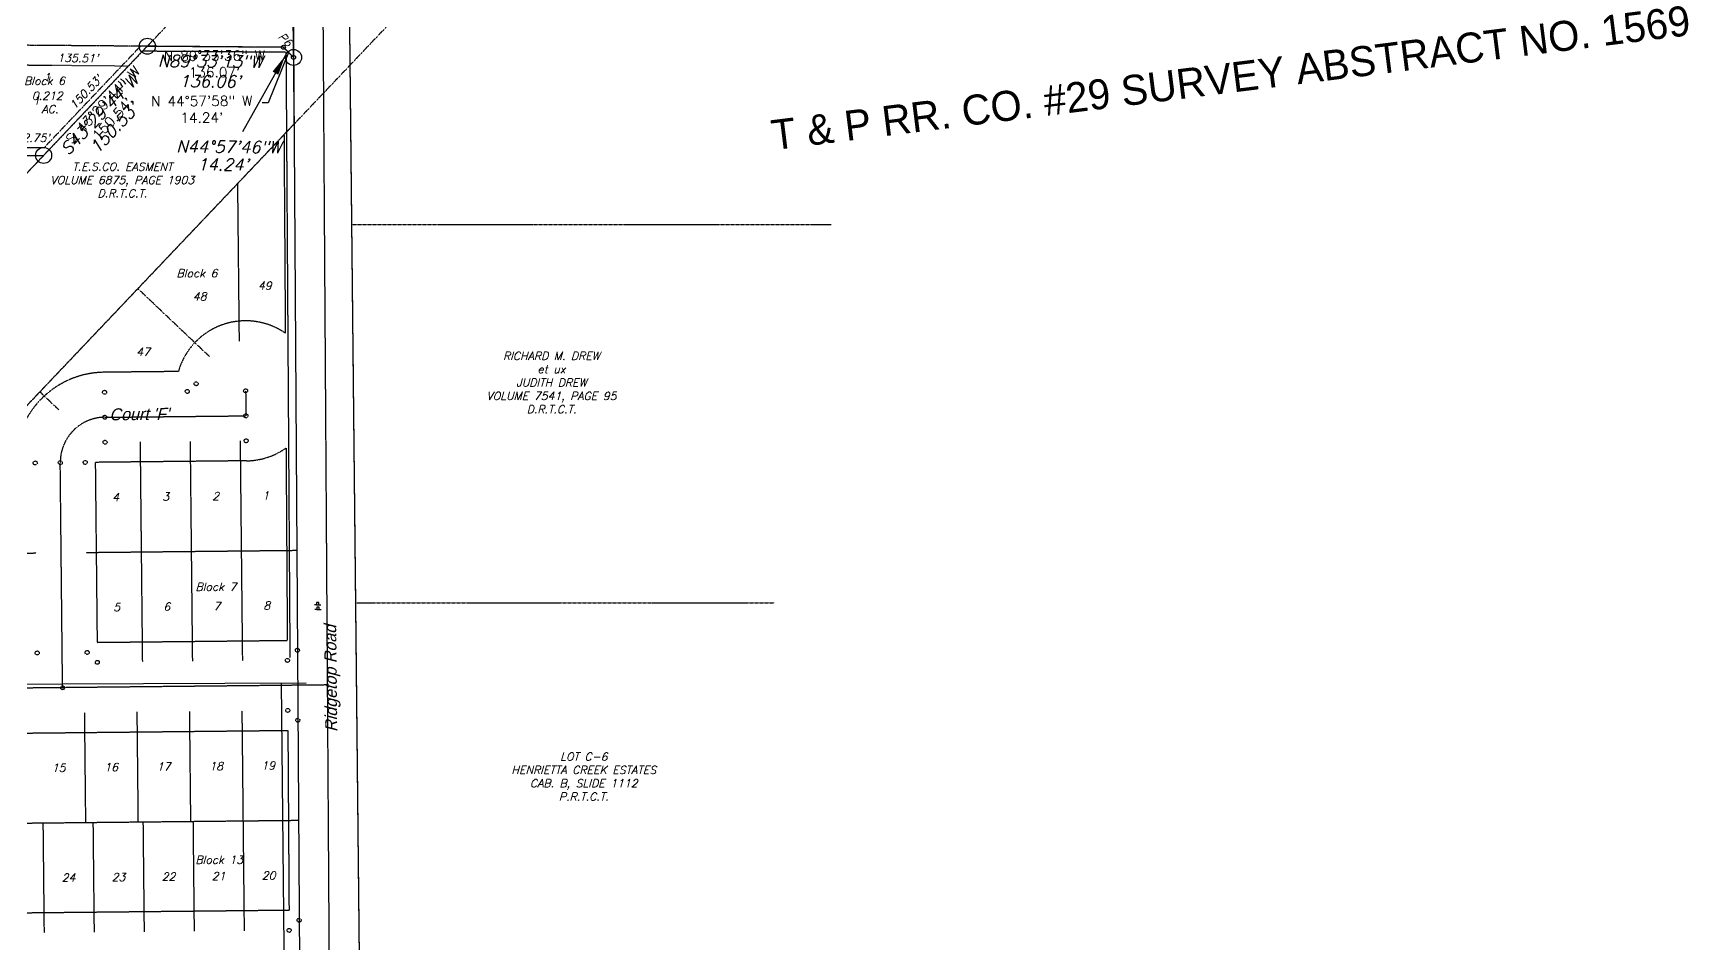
# Model space of a CAD drawing. Header units: feet. Extents: x 2327405 to 2393004, y 6977726 to 7089689.
# Drawn here: x 2343891 to 2345546, y 7042166 to 7043077 of the extents above; entities that cross this region are included whole.
import ezdxf
from ezdxf.enums import TextEntityAlignment as Align

# ---------------------------------------------------------------- set-up
doc = ezdxf.new("R2010")
doc.units = ezdxf.units.FT
doc.header["$MEASUREMENT"] = 0
for name, pattern in [('DEMO12', [0.09375, 0.03125, -0.0625]), ('HIDDEN2', [0.1875, 0.125, -0.0625]), ('HIDN50', [0.1875, 0.125, -0.0625]), ('LONG_TWO_SHORT', [1, 0.5, -0.1, 0.1, -0.1, 0.1, -0.1]), ('PHANTOM2', [1.25, 0.625, -0.125, 0.125, -0.125, 0.125, -0.125]), ('PHNTM33', [1.16, 0.66, -0.1, 0.1, -0.1, 0.1, -0.1])]:
    doc.linetypes.add(name, pattern=pattern)
doc.layers.get('0').update_dxf_attribs({"linetype": 'CONTINUOUS'})
for name, color, linetype in [('City Limits Line', 4, 'LONG_TWO_SHORT'), ('e-signs', 251, 'CONTINUOUS'), ('f-bldg line', 251, 'HIDN50'), ('f-cl', 251, 'HIDN50'), ('f-cl-tick', 251, 'HIDN50'), ('f-lot', 251, 'HIDN50'), ('f-lot 100', 251, 'HIDN50'), ('f-st names', 251, 'HIDN50'), ('p-bearings', 114, 'CONTINUOUS'), ('p-bearings ph 1B', 5, 'CONTINUOUS'), ('p-bl', 3, 'DEMO12'), ('p-boundary ph 1B', 1, 'CONTINUOUS'), ('P-centerline', 2, 'CONTINUOUS'), ('p-cl tick', 2, 'CONTINUOUS'), ('p-ease', 2, 'HIDN50'), ('p-lot 100 1B', 2, 'CONTINUOUS'), ('p-lot text', 2, 'CONTINUOUS'), ('p-row', 5, 'PHNTM33'), ('P-TRI_C-TRANSFORMER_PAD', 4, 'CONTINUOUS'), ('s-adjoiner', 252, 'PHANTOM2'), ('s-adjoiner-txt', 2, 'CONTINUOUS'), ('s-boundary overall', 6, 'CONTINUOUS'), ('s-easement', 252, 'HIDDEN2'), ('s-easement-txt', 2, 'CONTINUOUS'), ('s-street names', 252, 'CONTINUOUS'), ('s-survey-abs', 252, 'CONTINUOUS')]:
    doc.layers.add(name, color=color, linetype=linetype)
doc.styles.add('L100', font='simplex.shx', dxfattribs={"height": 10})
doc.styles.add('L120S', font='SIMPLEX.SHX', dxfattribs={"oblique": 15, "height": 12})
doc.styles.add('LS80', font='simplex.shx', dxfattribs={"oblique": 15, "height": 8})
doc.styles.add('SHADOW', font='shadow')
doc.styles.get("Standard").update_dxf_attribs({"font": 'Simplex.shx'})
doc.styles.add('tb txt', font='tb-hd.shx', dxfattribs={"oblique": 15, "height": 30})
doc.styles.add('TB-Street Names', font='tb-hd.shx', dxfattribs={"oblique": 15, "height": 12})
doc.dimstyles.get("Standard").update_dxf_attribs({"dimtxt": 0.18, "dimasz": 0.18, "dimexe": 0.18, "dimexo": 0.0625, "dimgap": 0.09, "dimtad": 0, "dimtih": 1, "dimtoh": 1, "dimdec": 4, "dimzin": 0, "dimdsep": 46, "dimtxsty": 'Standard', "dimcen": 0.09, "dimadec": 0, "dimazin": 0, "dimtfac": 1, "dimtdec": 4, "dimtofl": 0, "dimtmove": 0, "dimatfit": 3, "dimfxl": 0, "dimtolj": 1, "dimtzin": 0, "dimarcsym": 0})

# ---------------------------------------------------------------- blocks, each defined once
blk = doc.blocks.new('2005042-10b')
at = {"layer": 'e-signs'}
for p, q in [((2344173.91149, 7042505.15319, 673.73702), (2344171.99149, 7042505.15342, 673.73702)), ((2344174.25739, 7042500.45464, 673.6303), (2344172.33739, 7042500.45487, 673.6303)), ((2344173.91178, 7042507.55319, 673.73702), (2344173.91149, 7042505.15319, 673.73702)), ((2344173.91149, 7042505.15319, 673.73702), (2344176.31149, 7042505.1529, 673.73702)), ((2344176.31178, 7042507.5529, 673.73702), (2344173.91178, 7042507.55319, 673.73702)), ((2344174.25768, 7042502.85464, 673.6303), (2344174.25739, 7042500.45464, 673.6303)), ((2344174.25739, 7042500.45464, 673.6303), (2344176.65739, 7042500.45435, 673.6303)), ((2344176.65768, 7042502.85435, 673.6303), (2344174.25768, 7042502.85464, 673.6303)), ((2344176.31149, 7042505.1529, 673.73702), (2344176.31178, 7042507.5529, 673.73702)), ((2344176.31149, 7042505.1529, 673.73702), (2344178.23149, 7042505.15267, 673.73702)), ((2344176.65739, 7042500.45435, 673.6303), (2344176.65768, 7042502.85435, 673.6303)), ((2344176.65739, 7042500.45435, 673.6303), (2344178.57739, 7042500.45412, 673.6303))]:
    blk.add_line(p, q, dxfattribs=at)
at = {"layer": 's-adjoiner'}
blk.add_line((2344194.23234, 7044292.53895), (2344223.98132, 7041432.13072), dxfattribs=at)
for points in [[(2344208.99139, 7042885.51169), (2344688.4824, 7042885.51128)], [(2344214.22942, 7042506.99251), (2344631.64861, 7042506.99216)]]:
    blk.add_lwpolyline(points, dxfattribs=at)
at = {"layer": 's-boundary overall'}
blk.add_lwpolyline([(2342458.08399, 7041570.99625), (2342449.91435, 7043583.44498), (2342241.7294, 7043584.6412), (2342159.64623, 7043701.60982), (2342121.60108, 7043929.298), (2342107.16995, 7044072.2292), (2342107.06987, 7044156.70628), (2342034.35461, 7044184.41337), (2342035.46045, 7044319.13558), (2342477.81161, 7044315.50462), (2344142.73293, 7044302.72084), (2344163.71278, 7041070.30912), (2342491.73254, 7041064.59938), (2342488.87112, 7041378.22927), (2342485.69581, 7041462.78167, 0.064995197), (2342458.08399, 7041570.99625)], format="xyb", close=True, dxfattribs=at)
at = {"layer": 's-easement'}
for points in [[(2342798.73158, 7041792.70422), (2345069.49546, 7044185.96496)], [(2343238.0028, 7042023.21451), (2345071.10785, 7043955.20682)]]:
    blk.add_lwpolyline(points, dxfattribs=at)
at = {"layer": 's-survey-abs'}
blk.add_line((2344138.36094, 7042426.98819), (2344152.3539, 7041070.27033), dxfattribs=at)
blk.add_lwpolyline([(2342454.65658, 7042420.12464), (2344163.36122, 7042427.0901)], dxfattribs=at)
at = {"layer": 's-adjoiner-txt', "char_height": 8, "attachment_point": 2, "rotation": 359.99995136, "style": 'LS80'}
for s, insert in [('RICHARD M. DREW\\Pet ux\\PJUDITH DREW\\PVOLUME 7541, PAGE 95\\PD.R.T.C.T.', (2344408.76354, 7042758.0327)), ('LOT C-6\\PHENRIETTA CREEK ESTATES\\PCAB. B, SLIDE 1112\\PP.R.T.C.T.', (2344441.0433, 7042357.28208))]:
    blk.add_mtext(s, dxfattribs=dict(at, insert=insert))
at = {"layer": 's-street names', "style": 'TB-Street Names', "oblique": 15}
blk.add_text('Ridgetop Road', height=12, rotation=90.59091811, dxfattribs=at).set_placement((2344194.59603, 7042378.02173))
at = {"layer": 's-survey-abs', "insert": (2345085.73927, 7043047.21814), "char_height": 30, "width": 874.2399617, "attachment_point": 2, "rotation": 7.15791421, "style": 'SHADOW'}
blk.add_mtext('T & P RR. CO. #29 SURVEY ABSTRACT NO. 1569', dxfattribs=at)

msp = doc.modelspace()

# ---------------------------------------------------------------- linework, layer by layer
at = {"layer": 'City Limits Line'}
msp.add_lwpolyline([(2344194.23234, 7044292.53895), (2344227.71083, 7041070.52767)], dxfattribs=at)
at = {"layer": 'f-bldg line'}
for p, q in [((2344141.34835, 7042975.29124), (2344142.63624, 7042776.86376)), ((2344035.72624, 7042738.4661), (2343961.77929, 7042737.70342)), ((2344143.38193, 7042661.97346), (2344144.63068, 7042469.57496)), ((2344103.73291, 7042649.16272), (2343952.70801, 7042647.60508)), ((2343952.70801, 7042647.60508), (2343954.5644, 7042467.61465)), ((2343954.5644, 7042467.61465), (2344144.63068, 7042469.57496)), ((2343637.75493, 7042374.34234), (2344145.21482, 7042379.5762)), ((2344145.21482, 7042379.5762), (2344146.38309, 7042199.57868)), ((2344146.38309, 7042199.57868), (2343661.29031, 7042194.57551))]:
    msp.add_line(p, q, dxfattribs=at)
for centre, radius, start, end in [((2344103.01098, 7042719.159), 70, 55.52301682, 163.98936852), ((2343962.70748, 7042647.70821), 90, 90.59091811, 180.59091811), ((2344103.01098, 7042719.159), 70, 270.59091811, 305.22072525)]:
    msp.add_arc(centre, radius, start, end, dxfattribs=at)
at = {"layer": 'f-cl'}
for p, q in [((2344193.71275, 7041070.41157), (2344172.73229, 7044302.91555)), ((2344103.01098, 7042719.159), (2344103.26881, 7042694.16033)), ((2343962.24338, 7042692.70582), (2344103.26881, 7042694.16033)), ((2343920.03036, 7042422.25608), (2343917.70987, 7042647.24411)), ((2344184.92092, 7042424.98811), (2343637.29084, 7042419.33995))]:
    msp.add_line(p, q, dxfattribs=at)
msp.add_arc((2343962.70748, 7042647.70821), 45, 90.59091811, 180.59091811, dxfattribs=at)
at = {"layer": 'f-cl-tick'}
for centre in [(2344053.5201, 7042726.27608), (2343961.98555, 7042717.70449), (2344044.70456, 7042718.55764), (2344103.01098, 7042719.159), (2343962.24338, 7042692.70582), (2344103.26881, 7042694.16033), (2343962.50122, 7042667.70715), (2344103.52664, 7042669.16166), (2343892.7112, 7042646.98628), (2343917.70987, 7042647.24411), (2343942.70854, 7042647.50194), (2343894.67073, 7042456.99638), (2343944.66807, 7042457.51205), (2343954.77067, 7042447.61571), (2344144.76056, 7042449.57524), (2344154.69513, 7042459.67816), (2343920.03036, 7042422.25608), (2344145.08508, 7042399.57593), (2344155.14946, 7042389.67927), (2344146.51297, 7042179.57895), (2344156.44753, 7042189.68187)]:
    msp.add_circle(centre, 2, dxfattribs=at)
at = {"layer": 'f-lot'}
msp.add_line((2344066.73957, 7042753.57389), (2343995.29631, 7042821.36039), dxfattribs=at)
at = {"layer": 'f-lot', "flags": 128}
for points in [[(2344151.28062, 7042985.75931), (2343637.5782, 7042444.34509)], [(2343013.40052, 7042961.3524), (2343901.09645, 7042954.5364)], [(2343901.09645, 7042954.5364), (2343487.31572, 7042518.43418)], [(2344094.84156, 7042926.27563), (2344096.46647, 7042768.72884)], [(2343916.29663, 7042700.11082), (2343897.3287, 7042718.1079)], [(2343997.49935, 7042668.06811), (2343999.76828, 7042448.07981)], [(2344047.49669, 7042668.58378), (2344049.76562, 7042448.59548)], [(2344097.49404, 7042669.09944), (2344099.76296, 7042449.11114)], [(2343742.98419, 7042555.43723), (2343893.6394, 7042556.99107)], [(2343943.63674, 7042557.50673), (2344154.04609, 7042559.67686)], [(2343941.80161, 7042397.47929), (2343942.93607, 7042287.48514)], [(2343994.28322, 7042398.02058), (2343995.41768, 7042288.02643)], [(2344046.76483, 7042398.56187), (2344047.89929, 7042288.56772)], [(2344099.24644, 7042399.10315), (2344101.51536, 7042179.11485)], [(2343484.25839, 7042282.75442), (2344155.79849, 7042289.68057)], [(2343900.39153, 7042287.04635), (2343901.526, 7042177.0522)], [(2343950.38888, 7042287.56201), (2343951.52334, 7042177.56786)], [(2344000.38622, 7042288.07767), (2344001.52068, 7042178.08352)], [(2344050.38356, 7042288.59334), (2344051.51802, 7042178.59919)]]:
    msp.add_lwpolyline(points, dxfattribs=at)
at = {"layer": 'p-bl'}
msp.add_line((2343985.89018, 7043043.90435), (2343024.0922, 7043051.39634), dxfattribs=at)
at = {"layer": 'p-boundary ph 1B'}
msp.add_lwpolyline([(2344142.73293, 7044302.72084), (2342477.81161, 7044315.50462), (2342035.46045, 7044319.13558), (2342034.35461, 7044184.41337), (2342107.06987, 7044156.70628), (2342107.16995, 7044072.2292), (2342121.60108, 7043929.298), (2342159.64623, 7043701.60982), (2342241.7294, 7043584.6412), (2342449.91435, 7043583.44498), (2342452.65155, 7042909.18455), (2342506.9994, 7042909.03045, 0.2832998928), (2342663.57014, 7043004.87335, -0.2846394952), (2342776.0262, 7043073.32928), (2342814.25668, 7043073.03148), (2342813.41209, 7042963.03472), (2343901.12067, 7042954.56194), (2344004.72784, 7043063.75822), (2344140.78206, 7043062.69841), (2344150.84666, 7043052.62073), (2344142.73293, 7044302.72084)], format="xyb", dxfattribs=at)
at = {"layer": 'P-centerline'}
msp.add_lwpolyline([(2344140.78289, 7043062.69841), (2344150.84664, 7043052.62269)], dxfattribs=at)
at = {"layer": 'p-cl tick'}
for centre in [(2344140.78206, 7043062.69841), (2344150.84666, 7043052.62073)]:
    msp.add_circle(centre, 2, dxfattribs=at)
at = {"layer": 'p-ease'}
for q in [(2344000.01843, 7043058.79475), (2344147.24415, 7042452.10091)]:
    msp.add_line((2344143.31367, 7043057.67854), q, dxfattribs=at)
for points in [[(2343901.34288, 7042962.06043), (2343997.88593, 7043063.81151)], [(2343901.34288, 7042962.06043), (2343778.43585, 7042963.01782)]]:
    msp.add_lwpolyline(points, dxfattribs=at)
at = {"layer": 'p-lot text'}
for centre in [(2344004.72784, 7043063.75822), (2344150.84664, 7043052.62269), (2343901.12067, 7042954.56194)]:
    msp.add_circle(centre, 8, dxfattribs=at)
at = {"layer": 'p-row'}
for p, q in [((2344140.78206, 7043062.69841), (2343024.24576, 7043071.39575)), ((2344150.84666, 7043052.62073), (2344140.78206, 7043062.69841)), ((2344145.81487, 7043057.65906), (2344145.81357, 7043057.65907))]:
    msp.add_line(p, q, dxfattribs=at)
at = {"layer": 'P-TRI_C-TRANSFORMER_PAD'}
msp.add_line((2344150.86444, 7043049.88114), (2344151.28062, 7042985.75931), dxfattribs=at)

# ---------------------------------------------------------------- block references
msp.add_blockref('2005042-10b', (0, 0))
msp.add_blockref('2005042-10b', (0, 0))

# ---------------------------------------------------------------- texts
at = {"layer": 'f-lot 100', "style": 'LS80', "oblique": 15}
for s, p in [('Block 6', (2344054.39981, 7042836.80009)), ('49', (2344122.19318, 7042824.36192)), ('48', (2344057.10284, 7042813.5909)), ('47', (2344000.52184, 7042758.10407)), ('4', (2343973.06791, 7042612.8132)), ('3', (2344023.06525, 7042613.32887)), ('2', (2344073.0626, 7042613.84453)), ('1', (2344123.05994, 7042614.3602)), ('Block 7', (2344073.31872, 7042523.19824)), ('5', (2343974.20238, 7042502.81905)), ('6', (2344024.19972, 7042503.33472)), ('7', (2344074.19706, 7042503.85038)), ('8', (2344124.1944, 7042504.36605)), ('16', (2343968.60965, 7042342.75286)), ('17', (2344021.09125, 7042343.29415)), ('18', (2344073.57286, 7042343.83543)), ('19', (2344125.57685, 7042344.3718)), ('15', (2343916.12804, 7042342.21158)), ('Block 13', (2344076.6418, 7042250.16108)), ('24', (2343925.95744, 7042232.3071)), ('23', (2343975.95478, 7042232.82277)), ('22', (2344025.95212, 7042233.33843)), ('21', (2344075.94946, 7042233.8541)), ('20', (2344126.02318, 7042234.37055))]:
    msp.add_text(s, height=8, dxfattribs=at).set_placement(p, align=Align.MIDDLE_CENTER)
at = {"layer": 'f-st names', "style": 'tb txt', "oblique": 15}
msp.add_text("Court 'F'", height=12, rotation=0.59083333, dxfattribs=at).set_placement((2343966.84552, 7042689.5743))
at = {"layer": 'p-bearings', "char_height": 12, "style": 'L120S'}
for s, insert, attachment_point, rotation in [('N89°33\'13"W', (2344067.50069, 7043042.66305), 8, 359.55405741), ('S43°29\'44"W', (2343961.32409, 7042991.48187), 8, 46.50448176), ("136.06'", (2344067.43842, 7043034.66329), 2, 359.55405741), ("150.53'", (2343967.12752, 7042985.97549), 2, 46.50448176), ('N44°57\'46"W', (2344086.04051, 7042957.12506), 8, 359.55369951), ("14.24'", (2344080.3803, 7042951.47157), 2, 359.55369951)]:
    msp.add_mtext(s, dxfattribs=dict(at, insert=insert, attachment_point=attachment_point, rotation=rotation))
at = {"layer": 'p-bearings ph 1B', "char_height": 10, "width": 395.3170987, "attachment_point": 2, "style": 'L100'}
for s, insert, rotation in [('N 89°33\'36" W\\P136.07\'', (2344071.82182, 7043059.41133), 0.19566188), (' S 43°29\'44" W\\P150.54\'', (2343954.28388, 7043006.0407), 46.70014364), ('N 44°57\'58" W\\P14.24\'', (2344059.16812, 7043014.00804), 0.19566188)]:
    msp.add_mtext(s, dxfattribs=dict(at, insert=insert, rotation=rotation))
at = {"layer": 'P-centerline', "color": 4, "insert": (2344139.92088, 7043067.70724), "char_height": 8, "attachment_point": 8, "rotation": 314.96597249, "style": 'LS80'}
msp.add_mtext('P6', dxfattribs=at)
at = {"layer": 'p-lot 100 1B', "style": 'LS80', "oblique": 15}
for s, p in [('Block 6', (2343901.95666, 7043029.12143)), ('1', (2343893.79687, 7043009.59407))]:
    msp.add_text(s, height=8, dxfattribs=at).set_placement(p, align=Align.MIDDLE_CENTER)
at = {"layer": 'p-lot 100 1B', "color": 4, "style": 'LS80', "oblique": 15}
msp.add_text('1', height=8, dxfattribs=at).set_placement((2343904.62689, 7043032.72725), align=Align.MIDDLE_CENTER)
at = {"layer": 'p-lot text', "char_height": 8, "style": 'LS80'}
for s, insert, attachment_point, rotation in [("135.51'", (2343935.36891, 7043055.94062), 2, 359.54765747), ("150.53'", (2343946.17978, 7043015.1275), 8, 46.50448176), ("32.75'", (2343890.05104, 7042968.17626), 8, 359.50865994)]:
    msp.add_mtext(s, dxfattribs=dict(at, insert=insert, attachment_point=attachment_point, rotation=rotation))
at = {"layer": 'p-lot text', "insert": (2343979.79495, 7042936.64939), "char_height": 8, "attachment_point": 5, "style": 'LS80'}
msp.add_mtext('\\PT.E.S.CO. EASMENT\\PVOLUME 6875, PAGE 1903\\PD.R.T.C.T.', dxfattribs=at)
at = {"layer": 's-easement-txt', "insert": (2343904.75719, 7043007.59603), "char_height": 8, "attachment_point": 5, "style": 'LS80'}
msp.add_mtext('0.212\\P AC.', dxfattribs=at)

# ---------------------------------------------------------------- leaders
at = {"layer": 'p-bearings'}
msp.add_leader([(2344142.59524, 7043054.25857), (2344099.74177, 7042978.0553)], dimstyle='Standard', override={"dimasz": 20, "dimlfac": 1, "dimclrd": 256}, dxfattribs=at)
at = {"layer": 'p-bearings ph 1B'}
msp.add_leader([(2344145.81434, 7043057.66098), (2344125.48897, 7043007.02955), (2344119.48897, 7043007.02955)], dimstyle='Standard', override={"dimgap": 0.09, "dimtad": 0}, dxfattribs=at)

doc.saveas('drawing.dxf')
